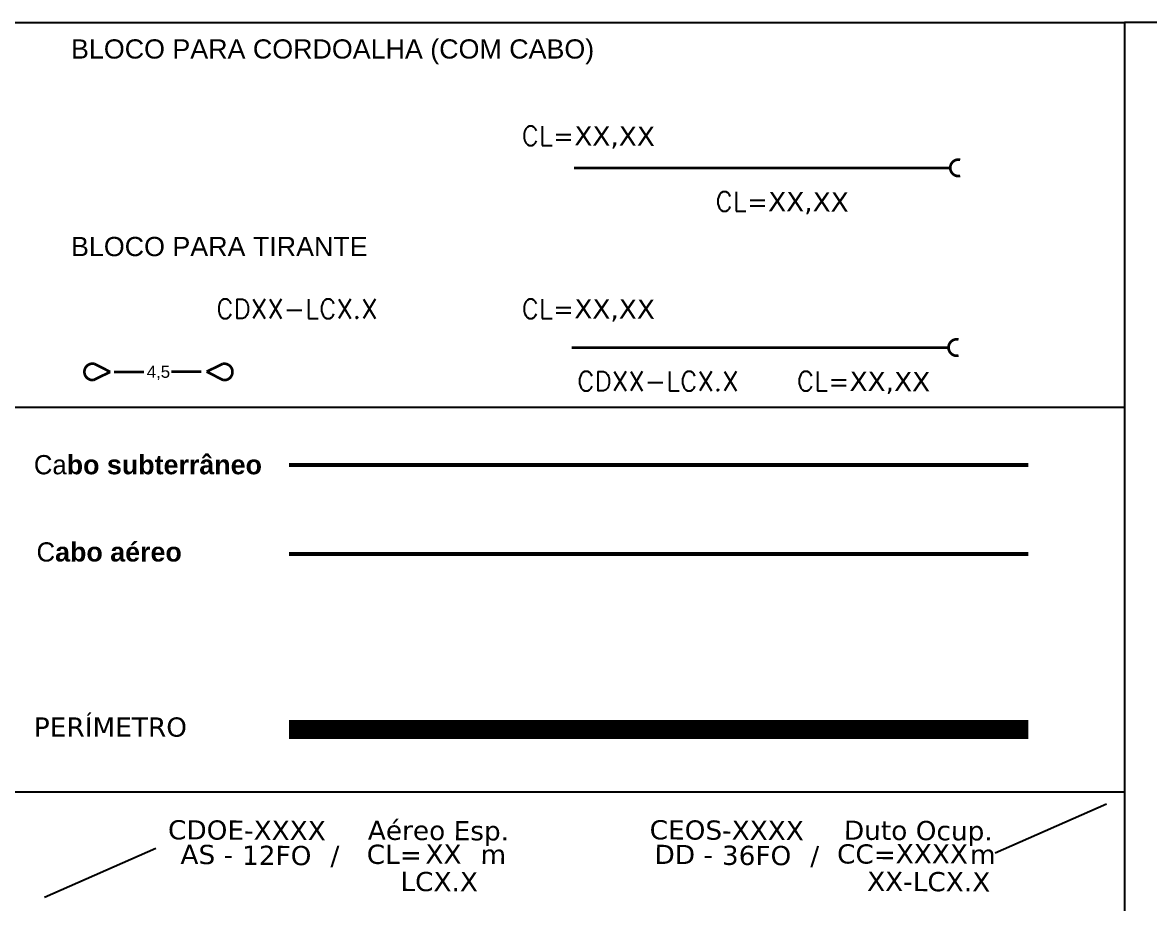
# Model space of a CAD drawing. Extents: x 12033 to 28038, y -9425 to 4777.
# Drawn here: x 13879 to 14466, y 1052 to 1511 of the extents above; entities that cross this region are included whole.
import ezdxf
from ezdxf.enums import TextEntityAlignment as Align

# ---------------------------------------------------------------- set-up
doc = ezdxf.new("R2010")
doc.units = ezdxf.units.DM
doc.header["$LTSCALE"] = 5
doc.header["$MEASUREMENT"] = 0
doc.layers.add('20.6-CORDOALHA_SUPORTE', color=7, linetype='Continuous', lineweight=25)
doc.layers.add('CORDOALHA_SUPORTE', color=7, linetype='Continuous', lineweight=25)
for name, color, linetype in [('CAP a instalar', 1, 'Continuous'), ('CD a instalar', 1, 'Continuous'), ('celulas gpon', 7, 'Continuous'), ('label_cabos', 7, 'Continuous')]:
    doc.layers.add(name, color=color, linetype=linetype)
doc.styles.add('ARIAL', font='arial.ttf')
doc.styles.add('ROMANS', font='romans.shx')
doc.styles.add('siredit', font='verdana.ttf')
doc.linetypes.add('FENCELINE1', pattern='A,0.25,-0.1,[133,ltypeshp.shx,S=0.1,R=0,X=-0.1,Y=0],-0.1,1', length=1.45)
doc.dimstyles.new('CC', dxfattribs={"dimtxt": 1, "dimasz": 2, "dimexe": 0.18, "dimexo": 0.0625, "dimgap": 0.09, "dimtad": 0, "dimdec": 0, "dimrnd": 1, "dimzin": 0, "dimdsep": 46, "dimtxsty": 'siredit', "dimblk": 'NONE', "dimcen": 0, "dimse1": 1, "dimse2": 1, "dimsd1": 1, "dimsd2": 1, "dimclrt": 7, "dimadec": 0, "dimazin": 0, "dimtfac": 1, "dimtdec": 0, "dimtofl": 0, "dimtmove": 0, "dimatfit": 3, "dimfxl": 0, "dimtolj": 1, "dimtzin": 0, "dimarcsym": 0})

# ---------------------------------------------------------------- blocks, each defined once
blk = doc.blocks.new('CORDOALHA')
at = {"layer": '20.6-CORDOALHA_SUPORTE', "const_width": 0.4}
for points in [[(-7.16, -0.05), (-9.54, 1.16, 1.175638), (-9.65, -1.27), (-7.16, -0.05)], [(7.28, -0.02), (9.76, -1.28, 1.175638), (9.67, 1.15), (7.28, -0.02)]]:
    blk.add_lwpolyline(points, format="xyb", dxfattribs=at)
for points in [[(-6.59, -0.05), (-2.09, -0.05)], [(2, -0.04), (6.5, -0.04)]]:
    blk.add_lwpolyline(points, dxfattribs=at)
at = {"layer": '20.6-CORDOALHA_SUPORTE', "style": 'ARIAL'}
blk.add_text('4,5', height=1.8, dxfattribs=at).set_placement((0.06, -0.04), align=Align.MIDDLE_CENTER)
blk = doc.blocks.new('_None')
blk = doc.blocks.new('Inst CORD BENZINAL 4.55MM 3F')
at = {"color": 0, "lineweight": 0, "style": 'ROMANS'}
blk.add_attdef('FID', (-19.184, -2.215), '', height=1, dxfattribs=at)
blk.add_attdef('LANCE', text='', height=1, dxfattribs=at).set_placement((-0.538, -2.215), align=Align.RIGHT)
at = {"color": 0, "lineweight": 0, "style": 'ROMANS', "flags": 3}
for tag, p in [('FATOR', (-5.196, -4.442)), ('ID_ATIVIDADE', (-5.201, -6.669))]:
    blk.add_attdef(tag, p, '', height=1, dxfattribs=at)
at = {"layer": 'label_cabos', "color": 0, "style": 'siredit'}
blk.add_attdef('QTDE', (-0.538, -2.215), '', height=1, rotation=359.69001, dxfattribs=at)
blk = doc.blocks.new('Inst CORD BENZINAL 4.55MM 3F (sem recursos)')
at = {"layer": '20.6-CORDOALHA_SUPORTE', "color": 0, "lineweight": 0, "style": 'ROMANS'}
blk.add_attdef('LANCE', text='', height=1, dxfattribs=at).set_placement((-0.538, -2.215), align=Align.RIGHT)
at = {"layer": '20.6-CORDOALHA_SUPORTE', "color": 0, "style": 'siredit'}
blk.add_attdef('QTDE', (-0.538, -2.215), '', height=1, rotation=359.69001, dxfattribs=at)
at = {"layer": '20.6-CORDOALHA_SUPORTE', "color": 0, "lineweight": 0, "style": 'ROMANS'}
for tag, p, flags in [('FATOR', (-5.196, -4.442), 3), ('ID_ATIVIDADE', (-5.201, -6.669), 3), ('FID', (-5.201, -8.896), 1)]:
    blk.add_attdef(tag, p, '', height=1, dxfattribs=dict(at, flags=flags))
blk = doc.blocks.new('*U199')
at = {"layer": '20.6-CORDOALHA_SUPORTE', "const_width": 0.139}
blk.add_lwpolyline([(-10.643, 0.041), (8.946, 0.041)], dxfattribs=at)
blk.add_lwpolyline([(9.467, 0.464, 1.231752), (9.467, -0.382)], format="xyb", dxfattribs=at)
at = {"layer": '20.6-CORDOALHA_SUPORTE', "color": 0, "lineweight": 0, "style": 'ROMANS'}
blk.add_attdef('LANCE', text='', height=1, dxfattribs=at).set_placement((-0.538, -2.215), align=Align.RIGHT)
at = {"layer": '20.6-CORDOALHA_SUPORTE', "color": 0, "style": 'siredit'}
blk.add_attdef('QTDE', (-0.538, -2.215), '', height=1, rotation=359.69001, dxfattribs=at)
at = {"layer": '20.6-CORDOALHA_SUPORTE', "color": 0, "lineweight": 0, "style": 'ROMANS'}
for tag, p, flags in [('FATOR', (-5.196, -4.442), 3), ('ID_ATIVIDADE', (-5.201, -6.669), 3), ('FID', (-5.201, -8.896), 1)]:
    blk.add_attdef(tag, p, '', height=1, dxfattribs=dict(at, flags=flags))
blk = doc.blocks.new('*U201')
at = {"layer": '20.6-CORDOALHA_SUPORTE', "const_width": 0.139}
blk.add_lwpolyline([(-10.514, 0.041), (9.111, 0.041)], dxfattribs=at)
blk.add_lwpolyline([(9.632, 0.464, 1.231752), (9.632, -0.382)], format="xyb", dxfattribs=at)
at = {"color": 0, "lineweight": 0, "style": 'ROMANS'}
blk.add_attdef('FID', (-10.227, -2.215), '', height=1, dxfattribs=at)
blk.add_attdef('LANCE', text='', height=1, dxfattribs=at).set_placement((3.955, -2.215), align=Align.RIGHT)
at = {"color": 0, "lineweight": 0, "style": 'ROMANS', "flags": 3}
for tag, p in [('FATOR', (-0.703, -4.442)), ('ID_ATIVIDADE', (-0.707, -6.669))]:
    blk.add_attdef(tag, p, '', height=1, dxfattribs=at)
at = {"layer": 'label_cabos', "color": 0, "style": 'siredit'}
blk.add_attdef('QTDE', (3.955, -2.215), '', height=1, rotation=359.69001, dxfattribs=at)
blk = doc.blocks.new('Inst CB DT OCUP CFOA-SM-DD-S-36')
at = {"layer": 'label_cabos', "color": 0, "style": 'siredit'}
for tag, flags, p in [('ID_ATIVIDADE', 3, (1.314, 2.672)), ('FATOR', 1, (11.56, 2.551))]:
    blk.add_attdef(tag, text='', height=1, rotation=359.69001, dxfattribs=dict(at, flags=flags)).set_placement(p, align=Align.MIDDLE_CENTER)
for tag, p in [('DESTINO_CABO', (3.131, 1.262)), ('TIPO_CABO', (13.108, 1.245)), ('TIPO_CABO', (1.112, -0.005)), ('CABO', (4.686, -0.052)), ('/', (7.714, -0.052)), ('LANCE', (10.409, 0.022)), ('UND', (16.464, 0.002)), ('FID', (13.648, -1.414))]:
    blk.add_attdef(tag, text='', height=1, rotation=359.69001, dxfattribs=at).set_placement(p, align=Align.MIDDLE_CENTER)
blk.add_attdef('QTDE', (11.929, -0.455), '', height=1, rotation=359.69001, dxfattribs=at)
blk = doc.blocks.new('Inst CB ESP CFOA-SM-AS-120-S-12 A')
at = {"layer": 'label_cabos', "color": 0, "style": 'siredit'}
for tag, flags, p in [('ID_ATIVIDADE', 3, (1.314, 2.672)), ('FATOR', 1, (11.56, 2.551))]:
    blk.add_attdef(tag, text='', height=1, rotation=359.69001, dxfattribs=dict(at, flags=flags)).set_placement(p, align=Align.MIDDLE_CENTER)
for tag, p in [('DESTINO_CABO', (3.131, 1.262)), ('TIPO_CABO', (13.108, 1.245)), ('TIPO_CABO', (1.262, -0.005)), ('CABO', (4.686, -0.052)), ('/', (7.714, -0.052)), ('LANCE', (10.809, 0.002)), ('UND', (15.964, 0.002)), ('FID', (13.148, -1.414))]:
    blk.add_attdef(tag, text='', height=1, rotation=359.69001, dxfattribs=at).set_placement(p, align=Align.MIDDLE_CENTER)
blk.add_attdef('QTDE', (12.429, -0.475), '', height=1, rotation=359.69001, dxfattribs=at)

msp = doc.modelspace()

# ---------------------------------------------------------------- linework, layer by layer
for p, q in [((13291.93, 1310.77), (14452.59, 1310.77)), ((13291.93, 1110.54), (14452.59, 1110.54))]:
    msp.add_line(p, q)
for points in [[(13291.93, -90.83), (13291.93, 1511), (14452.59, 1511), (14452.59, 109.4)], [(14452.59, 710.09), (15246.24, 710.09), (15246.24, 1511), (14452.59, 1511)]]:
    msp.add_lwpolyline(points)
at = {"layer": 'CAP a instalar', "ltscale": 5, "const_width": 2}
msp.add_lwpolyline([(14017.63, 1280.69), (14402.67, 1280.69)], dxfattribs=at)
at = {"layer": 'CAP a instalar', "linetype": 'FENCELINE1', "ltscale": 5, "const_width": 2}
msp.add_lwpolyline([(14017.63, 1234.35), (14402.67, 1234.35)], dxfattribs=at)
at = {"layer": 'celulas gpon', "color": 116, "linetype": 'Continuous', "lineweight": 200, "const_width": 10}
msp.add_lwpolyline([(14017.63, 1143.01), (14402.67, 1143.01)], dxfattribs=at)

# ---------------------------------------------------------------- block references
at = {"color": 0, "lineweight": 0}
ref = msp.add_blockref('Inst CB ESP CFOA-SM-AS-120-S-12 A', (13964.35, 1077.98), dxfattribs=dict(at, xscale=10, yscale=10, zscale=10))
ref.add_attrib('DESTINO_CABO', 'CDOE-XXXX', dxfattribs={"layer": 'label_cabos', "color": 0, "height": 10, "rotation": 359.69001, "style": 'siredit'}).set_placement((13995.66, 1090.6), align=Align.MIDDLE_CENTER)
ref.add_attrib('CABO', '12FO', dxfattribs={"layer": 'label_cabos', "color": 0, "height": 10, "rotation": 359.69001, "style": 'siredit'}).set_placement((14011.2, 1077.46), align=Align.MIDDLE_CENTER)
ref.add_attrib('TIPO_CABO', 'Aéreo Esp.', dxfattribs={"layer": 'label_cabos', "color": 0, "height": 10, "rotation": 359.69001, "style": 'siredit'}).set_placement((14095.43, 1090.42), align=Align.MIDDLE_CENTER)
ref.add_attrib('/', '/', dxfattribs={"layer": 'label_cabos', "color": 0, "height": 10, "rotation": 359.69001, "style": 'siredit'}).set_placement((14041.49, 1077.46), align=Align.MIDDLE_CENTER)
ref.add_attrib('TIPO_CABO', 'AS - ', dxfattribs={"layer": 'label_cabos', "color": 0, "height": 10, "rotation": 359.69001, "style": 'siredit'}).set_placement((13976.97, 1077.93), align=Align.MIDDLE_CENTER)
ref.add_attrib('FID', 'LCX.X', dxfattribs={"layer": 'label_cabos', "color": 0, "height": 10, "rotation": 359.69001, "style": 'siredit'}).set_placement((14095.82, 1063.83), align=Align.MIDDLE_CENTER)
ref.add_attrib('LANCE', 'CL=', dxfattribs={"layer": 'label_cabos', "color": 0, "height": 10, "rotation": 359.69001, "style": 'siredit'}).set_placement((14072.44, 1077.99), align=Align.MIDDLE_CENTER)
ref.add_attrib('QTDE', 'XX', (14088.63, 1073.23), dxfattribs={"layer": 'label_cabos', "color": 0, "height": 10, "rotation": 359.69001, "style": 'siredit'})
ref.add_attrib('UND', 'm', dxfattribs={"layer": 'label_cabos', "color": 0, "height": 10, "rotation": 359.69001, "style": 'siredit'}).set_placement((14123.99, 1077.99), align=Align.MIDDLE_CENTER)
ref = msp.add_blockref('Inst CB DT OCUP CFOA-SM-DD-S-36', (14214.23, 1077.97), dxfattribs=dict(at, xscale=10, yscale=10, zscale=10))
ref.add_attrib('DESTINO_CABO', 'CEOS-XXXX', dxfattribs={"layer": 'label_cabos', "color": 0, "height": 10, "rotation": 359.69001, "style": 'siredit'}).set_placement((14245.54, 1090.6), align=Align.MIDDLE_CENTER)
ref.add_attrib('TIPO_CABO', 'Duto Ocup.', dxfattribs={"layer": 'label_cabos', "color": 0, "height": 10, "rotation": 359.69001, "style": 'siredit'}).set_placement((14345.31, 1090.42), align=Align.MIDDLE_CENTER)
ref.add_attrib('/', '/', dxfattribs={"layer": 'label_cabos', "color": 0, "height": 10, "rotation": 359.69001, "style": 'siredit'}).set_placement((14291.37, 1077.45), align=Align.MIDDLE_CENTER)
ref.add_attrib('FID', 'XX-LCX.X', dxfattribs={"layer": 'label_cabos', "color": 0, "height": 10, "rotation": 359.69001, "style": 'siredit'}).set_placement((14350.7, 1063.83), align=Align.MIDDLE_CENTER)
ref.add_attrib('LANCE', 'CC=', dxfattribs={"layer": 'label_cabos', "color": 0, "height": 10, "rotation": 359.69001, "style": 'siredit'}).set_placement((14318.32, 1078.19), align=Align.MIDDLE_CENTER)
ref.add_attrib('UND', 'm', dxfattribs={"layer": 'label_cabos', "color": 0, "height": 10, "rotation": 359.69001, "style": 'siredit'}).set_placement((14378.87, 1077.99), align=Align.MIDDLE_CENTER)
ref.add_attrib('CABO', '36FO', dxfattribs={"layer": 'label_cabos', "color": 0, "height": 10, "rotation": 359.69001, "style": 'siredit'}).set_placement((14261.09, 1077.45), align=Align.MIDDLE_CENTER)
ref.add_attrib('TIPO_CABO', 'DD - ', dxfattribs={"layer": 'label_cabos', "color": 0, "height": 10, "rotation": 359.69001, "style": 'siredit'}).set_placement((14225.35, 1077.93), align=Align.MIDDLE_CENTER)
ref.add_attrib('QTDE', 'XXXX', (14333.52, 1073.42), dxfattribs={"layer": 'label_cabos', "color": 0, "height": 10, "rotation": 359.69001, "style": 'siredit'})
at = {"layer": '20.6-CORDOALHA_SUPORTE', "color": 0, "lineweight": 0, "xscale": 10, "yscale": 10, "zscale": 10}
for name, p, values in [('Inst CORD BENZINAL 4.55MM 3F (sem recursos)', (14171.53, 1469.19), {'QTDE': 'XX,XX', 'LANCE': 'CL='}), ('*U199', (14272.47, 1434.96), {'QTDE': 'XX,XX', 'LANCE': 'CL='}), ('Inst CORD BENZINAL 4.55MM 3F', (14171.53, 1379.14), {'FID': 'CDXX-LCX.X', 'QTDE': 'XX,XX', 'LANCE': 'CL='}), ('*U201', (14269.94, 1341.42), {'FID': 'CDXX-LCX.X', 'QTDE': 'XX,XX', 'LANCE': 'CL='})]:
    msp.add_blockref(name, p, dxfattribs=at).add_auto_attribs(values)
at = {"layer": 'CORDOALHA_SUPORTE', "xscale": 3.479096367955208, "yscale": 3.479096367955208, "zscale": 3.479096367955208}
msp.add_blockref('CORDOALHA', (13949.4, 1329.33), dxfattribs=at)

# ---------------------------------------------------------------- texts
at = {"layer": 'CD a instalar', "char_height": 10, "attachment_point": 1}
for s, insert, width in [('Ca{\\fArial|b1|i0|c0|p34;bo subterrâneo}', (13884.75, 1285.84), 129.9488), ('C{\\fArial|b1|i0|c0|p34;abo aéreo}', (13886.14, 1240.43), 93.5984)]:
    msp.add_mtext(s, dxfattribs=dict(at, insert=insert, width=width))
at = {"layer": 'celulas gpon', "color": 116, "linetype": 'Continuous', "lineweight": 200, "style": 'siredit'}
msp.add_text('PERÍMETRO', height=10, dxfattribs=at).set_placement((13884.75, 1139.28))
at = {"layer": 'CORDOALHA_SUPORTE', "style": 'ARIAL'}
for s, p in [('BLOCO PARA CORDOALHA (COM CABO)', (13904.1, 1492.25)), ('BLOCO PARA TIRANTE', (13904.1, 1389.41))]:
    msp.add_text(s, height=10, dxfattribs=at).set_placement(p)

# ---------------------------------------------------------------- leaders
at = {"layer": 'label_cabos'}
for points in [[(14443.22, 1104.07), (14385.28, 1078.71)], [(13890.28, 1055.8), (13948.21, 1081.16)]]:
    msp.add_leader(points, dimstyle='CC', override={"dimgap": 0.09, "dimtad": 0}, dxfattribs=at)

doc.saveas('drawing.dxf')
